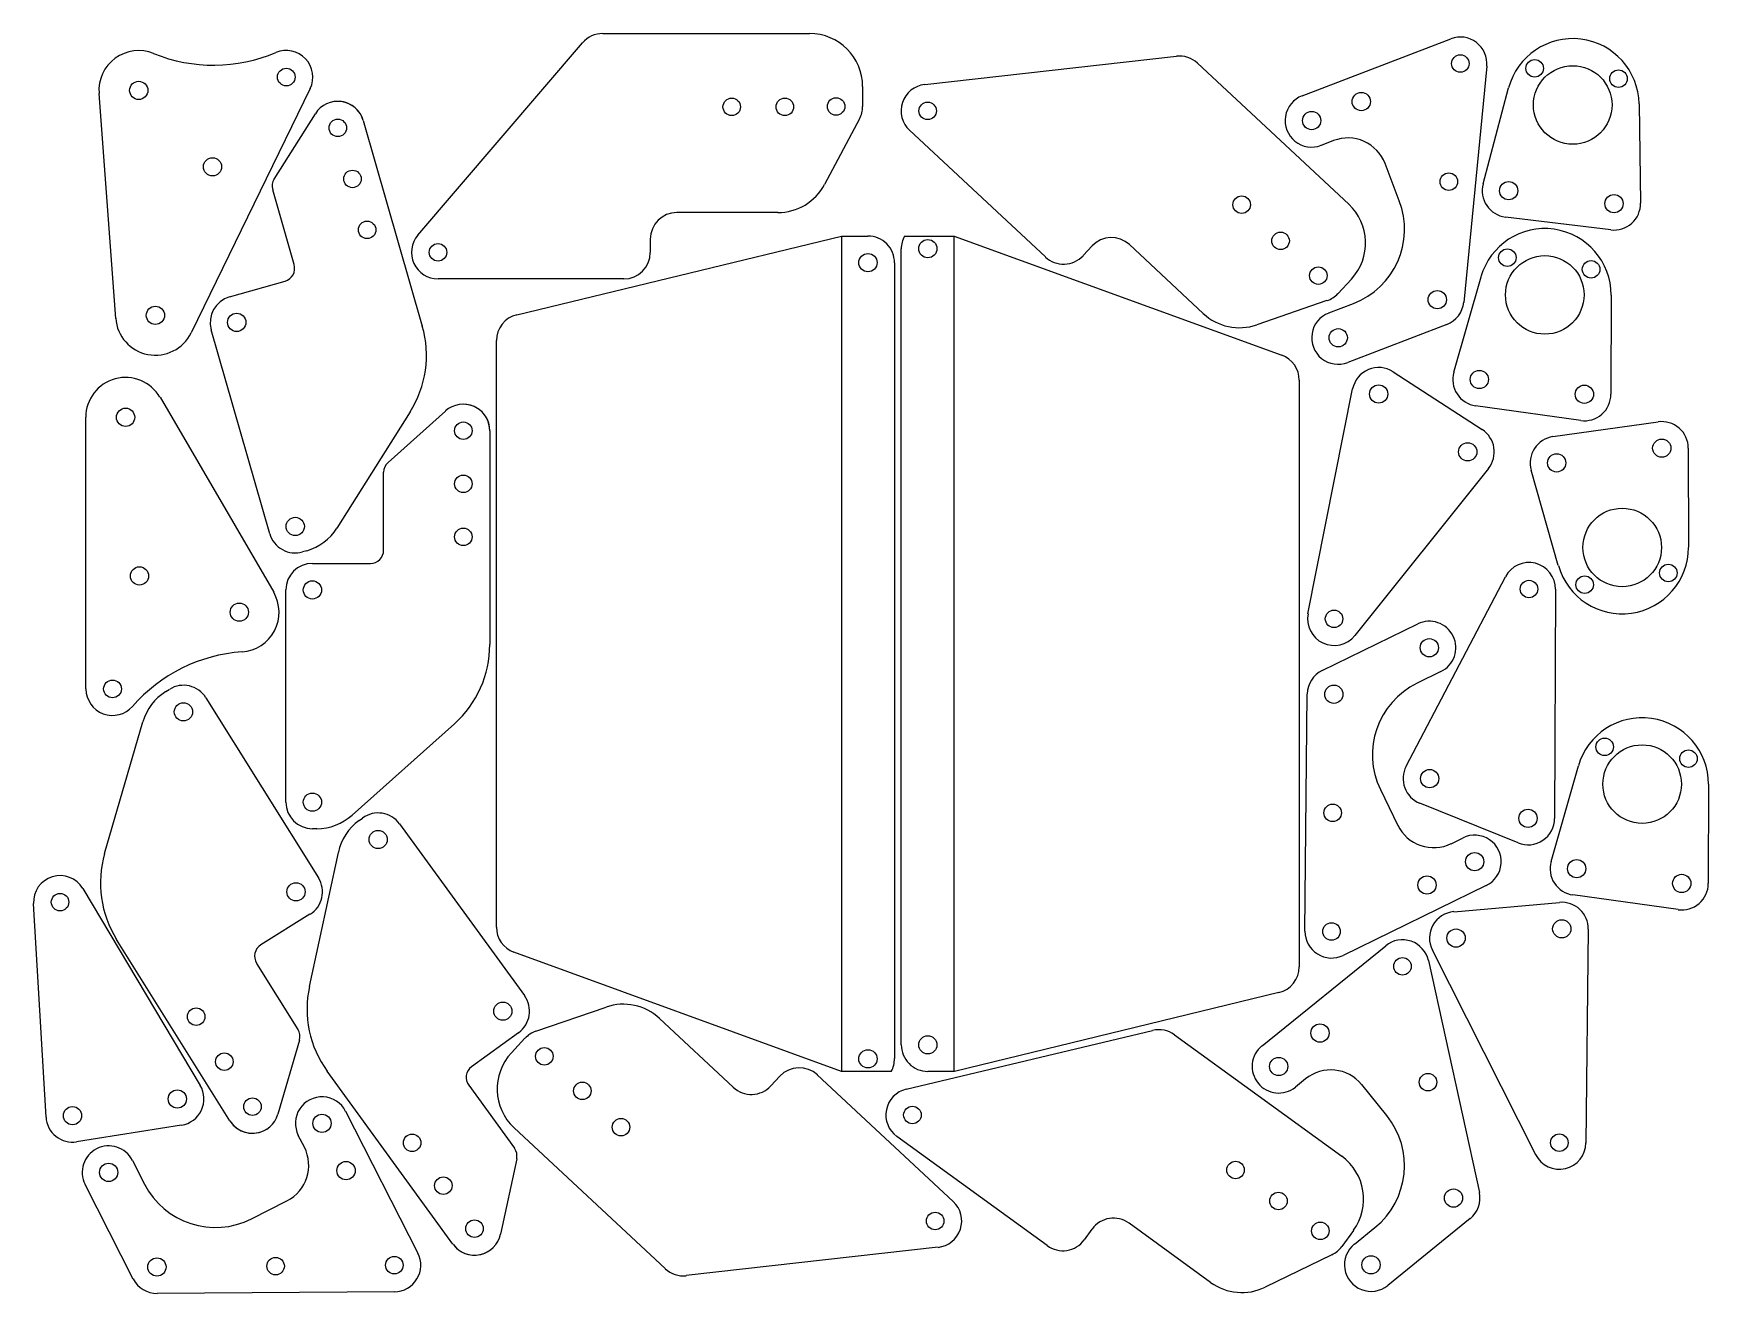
# Model space of a CAD drawing. Header units: inches. Extents: x 2.5 to 18.3, y 3.9 to 15.7.
import ezdxf

# ---------------------------------------------------------------- set-up
doc = ezdxf.new("R2010")
doc.units = ezdxf.units.IN
doc.header["$MEASUREMENT"] = 0
doc.layers.get('0').update_dxf_attribs({"color": 1, "lineweight": 25, "true_color": 0xff0000})

msp = doc.modelspace()

# ---------------------------------------------------------------- linework, layer by layer
at = {"color": 7}
for p, q in [((6.094, 13.828), (7.646, 15.64)), ((7.836, 15.727), (9.784, 15.727)), ((14.424, 15.14), (15.825, 15.678)), ((10.869, 15.246), (13.24, 15.513)), ((13.439, 15.447), (14.863, 14.119)), ((16.163, 15.42), (15.946, 13.194)), ((3.248, 13.043), (3.091, 15.163)), ((5.08, 15.208), (3.959, 12.907)), ((10.284, 15.227), (10.284, 15.04)), ((16.128, 14.311), (16.369, 15.215)), ((17.598, 15.064), (17.612, 14.129)), ((4.741, 14.356), (5.129, 14.971)), ((5.58, 14.907), (6.136, 12.97)), ((10.254, 14.922), (9.925, 14.305)), ((12.006, 13.622), (10.726, 14.815)), ((14.72, 14.718), (14.604, 14.673)), ((15.339, 14.152), (15.205, 14.502)), ((4.929, 13.55), (4.727, 14.255)), ((9.484, 14.04), (8.534, 14.04)), ((17.332, 13.876), (16.339, 13.998)), ((7.025, 13.076), (10.084, 13.819)), ((8.284, 13.79), (8.284, 13.665)), ((10.084, 13.819), (10.084, 5.947)), ((10.084, 13.819), (10.334, 13.819)), ((10.678, 13.819), (11.147, 13.819)), ((11.147, 5.947), (11.147, 13.819)), ((11.147, 13.819), (14.233, 12.695)), ((13.493, 13.09), (12.798, 13.738)), ((10.648, 6.198), (10.648, 13.697)), ((12.445, 13.725), (12.36, 13.634)), ((8.034, 13.415), (6.284, 13.415)), ((10.584, 13.567), (10.584, 6.069)), ((14.888, 13.413), (14.76, 13.275)), ((15.852, 12.536), (16.109, 13.435)), ((4.319, 13.245), (4.844, 13.395)), ((17.335, 13.263), (17.333, 12.328)), ((14.658, 13.21), (13.996, 12.982)), ((14.674, 13.094), (14.908, 13.183)), ((6.132, 12.985), (6.136, 12.97)), ((15.787, 12.985), (14.854, 12.627)), ((15.787, 12.985), (14.854, 12.627)), ((4.699, 11.013), (4.147, 12.936)), ((6.834, 7.305), (6.834, 12.834)), ((15.281, 12.539), (16.12, 11.995)), ((14.397, 12.461), (14.397, 6.932)), ((14.479, 10.26), (14.9, 12.378)), ((3.666, 12.3), (4.736, 10.463)), ((6.021, 12.161), (5.332, 11.067)), ((5.814, 11.686), (6.355, 12.17)), ((17.048, 12.081), (16.058, 12.22)), ((2.968, 9.551), (2.966, 12.111)), ((16.787, 11.929), (17.777, 12.068)), ((6.772, 11.984), (6.772, 9.969)), ((18.062, 11.821), (18.064, 10.886)), ((5.772, 10.859), (5.772, 11.593)), ((16.179, 11.629), (14.92, 10.055)), ((16.837, 10.713), (16.581, 11.613)), ((5.047, 10.853), (5.008, 10.842)), ((5.101, 10.734), (5.647, 10.734)), ((15.404, 8.822), (16.34, 10.608)), ((4.851, 8.484), (4.851, 10.484)), ((16.811, 10.491), (16.802, 8.331)), ((14.614, 9.726), (15.513, 10.164)), ((14.614, 9.726), (15.513, 10.164)), ((6.772, 9.984), (6.772, 9.969)), ((15.732, 9.715), (15.507, 9.605)), ((3.719, 9.526), (3.753, 9.547)), ((4.098, 9.468), (5.158, 7.771)), ((14.451, 7.267), (14.473, 9.503)), ((3.143, 7.999), (3.504, 9.241)), ((6.438, 9.223), (5.475, 8.361)), ((16.77, 7.926), (17.026, 8.825)), ((15.162, 8.602), (15.326, 8.265)), ((18.252, 8.653), (18.25, 7.718)), ((16.459, 8.1), (15.532, 8.474)), ((5.141, 8.234), (5.101, 8.234)), ((5.54, 8.31), (5.573, 8.334)), ((5.922, 8.279), (7.098, 6.661)), ((15.828, 8.092), (15.94, 8.147)), ((5.072, 6.747), (5.346, 8.011)), ((2.938, 7.67), (4.044, 5.814)), ((16.159, 7.698), (14.811, 7.04)), ((17.966, 7.471), (16.975, 7.61)), ((2.592, 5.516), (2.474, 7.528)), ((5.078, 7.427), (4.615, 7.138)), ((15.852, 7.452), (16.848, 7.539)), ((17.12, 7.287), (17.097, 5.272)), ((3.264, 7.177), (3.256, 7.19)), ((4.324, 5.481), (3.256, 7.19)), ((14.046, 6.187), (15.211, 7.131)), ((4.575, 6.965), (4.964, 6.343)), ((10.084, 5.947), (6.999, 7.07)), ((15.613, 6.991), (16.094, 4.807)), ((16.624, 5.162), (15.651, 7.09)), ((14.206, 6.689), (11.148, 5.947)), ((7.205, 6.325), (7.867, 6.553)), ((7.043, 6.311), (6.601, 5.991)), ((8.371, 6.445), (9.065, 5.797)), ((10.695, 5.779), (13.016, 6.333)), ((4.978, 6.242), (4.776, 5.544)), ((6.976, 6.122), (7.103, 6.259)), ((13.221, 6.292), (14.797, 5.147)), ((5.25, 5.936), (5.241, 5.948)), ((6.425, 4.318), (5.241, 5.948)), ((9.419, 5.81), (9.504, 5.901)), ((9.857, 5.913), (11.137, 4.72)), ((10.554, 5.947), (10.084, 5.947)), ((11.148, 5.947), (10.898, 5.947)), ((14.457, 5.877), (14.36, 5.799)), ((6.573, 5.816), (7.004, 5.222)), ((15.221, 5.53), (14.985, 5.822)), ((5.414, 5.571), (6.095, 4.234)), ((3.868, 5.44), (2.88, 5.283)), ((8.425, 4.088), (7, 5.416)), ((5.025, 5.232), (4.968, 5.344)), ((12.022, 4.305), (10.606, 5.333)), ((3.405, 5.108), (3.518, 4.885)), ((7.025, 5.122), (6.872, 4.412)), ((3.413, 3.99), (2.959, 4.881)), ((3.413, 3.99), (2.959, 4.881)), ((4.527, 4.558), (4.861, 4.728)), ((12.444, 4.461), (12.371, 4.36)), ((13.562, 3.958), (12.794, 4.517)), ((14.907, 4.449), (14.797, 4.297)), ((14.916, 4.318), (15.11, 4.476)), ((16.008, 4.559), (15.23, 3.93)), ((16.008, 4.559), (15.23, 3.93)), ((10.995, 4.289), (8.623, 4.022)), ((14.704, 4.219), (14.075, 3.913)), ((5.874, 3.871), (3.638, 3.854))]:
    msp.add_line(p, q, dxfattribs=at)
for centre, radius in [((15.914, 15.444), 0.0825), ((16.614, 15.399), 0.0825), ((4.855, 15.317), 0.0835), ((16.973, 15.054), 0.37), ((17.404, 15.302), 0.0825), ((3.465, 15.191), 0.086), ((14.981, 15.086), 0.086), ((9.051, 15.036), 0.0825), ((9.551, 15.036), 0.0825), ((10.034, 15.04), 0.0825), ((10.897, 14.998), 0.0825), ((14.514, 14.907), 0.086), ((5.34, 14.838), 0.0825), ((4.16, 14.471), 0.086), ((5.478, 14.357), 0.0825), ((15.806, 14.331), 0.0825), ((16.37, 14.246), 0.086), ((17.362, 14.124), 0.086), ((13.855, 14.114), 0.0825), ((5.616, 13.877), 0.0825), ((6.284, 13.665), 0.0825), ((10.898, 13.7), 0.086), ((14.221, 13.773), 0.0825), ((10.334, 13.568), 0.086), ((16.357, 13.615), 0.0825), ((16.71, 13.264), 0.37), ((17.146, 13.505), 0.0825), ((14.577, 13.446), 0.0825), ((15.697, 13.219), 0.086), ((3.622, 13.071), 0.086), ((4.388, 13.005), 0.086), ((14.764, 12.86), 0.086), ((16.093, 12.467), 0.086), ((15.145, 12.33), 0.086), ((17.083, 12.328), 0.086), ((3.341, 12.111), 0.086), ((6.522, 11.984), 0.0825), ((15.984, 11.785), 0.086), ((17.812, 11.82), 0.086), ((16.822, 11.681), 0.086), ((6.522, 11.484), 0.0825), ((17.439, 10.884), 0.37), ((4.939, 11.082), 0.086), ((6.522, 10.984), 0.0825), ((3.472, 10.616), 0.086), ((16.561, 10.492), 0.0825), ((17.086, 10.533), 0.0825), ((17.874, 10.644), 0.0825), ((5.101, 10.484), 0.086), ((4.412, 10.274), 0.086), ((14.725, 10.211), 0.0825), ((15.622, 9.939), 0.086), ((3.218, 9.551), 0.0835), ((14.723, 9.501), 0.086), ((3.886, 9.335), 0.086), ((17.274, 9.005), 0.0825), ((17.627, 8.654), 0.37), ((18.063, 8.894), 0.0825), ((15.625, 8.706), 0.086), ((5.101, 8.484), 0.086), ((14.712, 8.383), 0.0825), ((16.552, 8.332), 0.086), ((5.72, 8.132), 0.086), ((16.049, 7.923), 0.086), ((17.01, 7.857), 0.086), ((15.6, 7.703), 0.086), ((18, 7.718), 0.086), ((2.724, 7.542), 0.0825), ((4.946, 7.639), 0.086), ((14.701, 7.265), 0.0825), ((15.874, 7.203), 0.086), ((16.87, 7.29), 0.086), ((15.369, 6.937), 0.0825), ((4.006, 6.462), 0.0825), ((6.895, 6.514), 0.086), ((14.592, 6.308), 0.086), ((7.286, 6.089), 0.0825), ((10.898, 6.197), 0.086), ((4.271, 6.038), 0.0825), ((10.334, 6.065), 0.086), ((14.203, 5.993), 0.086), ((7.643, 5.763), 0.0825), ((15.61, 5.845), 0.0825), ((3.829, 5.687), 0.086), ((4.536, 5.614), 0.0825), ((2.841, 5.53), 0.086), ((5.191, 5.457), 0.086), ((10.753, 5.536), 0.0825), ((8.008, 5.421), 0.0825), ((6.04, 5.274), 0.0825), ((16.847, 5.275), 0.0825), ((3.182, 4.995), 0.086), ((5.418, 5.012), 0.086), ((13.797, 5.018), 0.0825), ((6.334, 4.87), 0.0825), ((14.201, 4.725), 0.0825), ((15.85, 4.753), 0.086), ((10.967, 4.537), 0.0825), ((6.628, 4.465), 0.0825), ((14.595, 4.444), 0.0825), ((3.636, 4.104), 0.086), ((4.754, 4.112), 0.0825), ((5.872, 4.121), 0.0825), ((15.073, 4.124), 0.086)]:
    msp.add_circle(centre, radius, dxfattribs=at)
for centre, radius, start, end in [((7.836, 15.477), 0.25, 90.0052, 139.4226), ((9.784, 15.227), 0.5, 360, 90), ((15.914, 15.444), 0.25, 354.438, 111.0031), ((16.973, 15.054), 0.625, 0.9036, 165.1047), ((3.465, 15.191), 0.375, 68.0146, 184.2386), ((4.17, 16.938), 1.509, 248.0174, 292.9073), ((4.855, 15.317), 0.25, 334.0339, 112.9026), ((13.268, 15.265), 0.25, 47.0036, 96.4211), ((10.897, 14.998), 0.25, 96.4095, 226.9919), ((5.34, 14.838), 0.25, 15.9974, 147.8063), ((5.34, 14.838), 0.25, 15.9998, 106.0001), ((10.051, 15.036), 0.233, 330.895, 1.0326), ((14.514, 14.907), 0.25, 110.9784, 291.0028), ((14.855, 14.368), 0.375, 21.0013, 111.0014), ((4.847, 14.29), 0.125, 147.854, 196.0445), ((9.484, 14.54), 0.5, 269.998, 331.9257), ((16.37, 14.246), 0.25, 165.0987, 262.9979), ((14.522, 13.754), 0.5, 316.9937, 46.9936), ((14.639, 13.883), 0.75, 291.0013, 21.0013), ((17.362, 14.125), 0.25, 262.9979, 0.8975), ((8.534, 13.79), 0.25, 90, 180), ((16.71, 13.264), 0.625, 359.9003, 164.1013), ((6.284, 13.665), 0.25, 139.4117, 269.9941), ((10.334, 13.568), 0.25, 359.749, 89.9995), ((10.898, 13.7), 0.25, 151.6315, 180.7167), ((12.628, 13.555), 0.25, 47.0101, 137.0101), ((8.034, 13.665), 0.25, 270, 0), ((12.177, 13.804), 0.25, 226.9938, 316.9941), ((4.809, 13.515), 0.125, 285.9989, 15.9989), ((14.587, 13.432), 0.233, 287.8875, 318.0256), ((4.388, 13.005), 0.25, 105.9989, 195.9989), ((15.697, 13.219), 0.25, 291.0116, 354.4465), ((3.622, 13.071), 0.375, 184.2354, 334.0324), ((5.175, 12.694), 1, 327.8081, 15.9992), ((7.084, 12.834), 0.25, 103.6513, 180.0134), ((13.834, 13.455), 0.5, 226.9991, 288.9265), ((14.764, 12.86), 0.25, 111.0012, 291.0015), ((14.147, 12.461), 0.25, 0.0033, 70.0037), ((3.341, 12.111), 0.375, 30.2316, 180.0288), ((15.145, 12.33), 0.25, 56.9979, 168.7741), ((16.093, 12.467), 0.25, 164.1043, 262.0033), ((17.083, 12.328), 0.25, 261.996, 359.8956), ((6.522, 11.984), 0.25, 0.007, 131.8156), ((6.522, 11.984), 0.25, 0, 90), ((15.984, 11.785), 0.25, 321.3345, 56.9902), ((17.812, 11.82), 0.25, 0.0928, 97.9927), ((16.822, 11.681), 0.25, 98.0093, 195.9086), ((5.897, 11.593), 0.125, 131.7996, 179.9906), ((4.909, 11.333), 0.5, 286.0072, 327.8161), ((4.939, 11.082), 0.25, 196.0067, 286.0069), ((5.101, 10.484), 0.25, 90, 180), ((5.647, 10.859), 0.125, 270, 0), ((16.561, 10.492), 0.25, 359.7794, 152.3484), ((17.439, 10.884), 0.625, 195.8986, 0.0998), ((4.412, 10.274), 0.375, 274.015, 30.2391), ((14.725, 10.211), 0.25, 168.7805, 321.3496), ((15.622, 9.939), 0.25, 295.991, 115.991), ((5.772, 9.969), 1, 311.8066, 359.9977), ((4.544, 8.395), 1.509, 94.0156, 138.9055), ((14.723, 9.501), 0.25, 115.9951, 179.4303), ((3.218, 9.551), 0.25, 180.0325, 318.9012), ((3.984, 9.102), 0.5, 122.0009, 163.8097), ((3.886, 9.335), 0.25, 31.9896, 121.9896), ((15.836, 8.931), 0.75, 116.0013, 206.0013), ((17.627, 8.654), 0.625, 359.8995, 164.1008), ((15.625, 8.706), 0.25, 152.3483, 248.0037), ((5.101, 8.484), 0.25, 180, 270), ((5.72, 8.132), 0.25, 36.0013, 126.0012), ((5.141, 8.734), 0.5, 269.9994, 311.8082), ((5.834, 7.906), 0.5, 126.0112, 167.8199), ((15.663, 8.43), 0.375, 205.9979, 295.9981), ((16.552, 8.332), 0.25, 248.0133, 359.7891), ((16.049, 7.923), 0.25, 296.0013, 116.0013), ((4.104, 7.72), 1, 163.8093, 212.0004), ((17.01, 7.857), 0.25, 164.0997, 261.999), ((2.724, 7.542), 0.25, 30.7775, 183.3464), ((4.946, 7.639), 0.25, 302.0017, 32.0017), ((18, 7.718), 0.25, 261.996, 359.8956), ((15.874, 7.203), 0.25, 95.0023, 206.7783), ((16.87, 7.29), 0.25, 359.338, 94.9932), ((7.084, 7.305), 0.25, 180.0035, 250.0035), ((14.701, 7.265), 0.25, 179.4436, 296.0088), ((4.681, 7.032), 0.125, 121.986, 211.9859), ((15.369, 6.937), 0.25, 12.4261, 128.9912), ((14.147, 6.932), 0.25, 283.6397, 0.0021), ((6.05, 6.536), 1, 167.8075, 215.9987), ((6.896, 6.514), 0.25, 306.0013, 36.0012), ((8.03, 6.08), 0.5, 46.999, 108.9266), ((4.858, 6.277), 0.125, 343.7883, 31.9797), ((7.277, 6.103), 0.233, 107.848, 137.9859), ((13.074, 6.089), 0.25, 54.0081, 103.4257), ((10.898, 6.197), 0.25, 179.749, 269.9994), ((14.203, 5.993), 0.25, 129.004, 308.9813), ((7.341, 5.781), 0.5, 137.002, 227.002), ((10.334, 6.065), 0.25, 331.6424, 0.7276), ((6.674, 5.889), 0.125, 125.9852, 215.9853), ((9.687, 5.731), 0.25, 46.9939, 136.9939), ((14.693, 5.586), 0.375, 38.9927, 128.9927), ((3.829, 5.687), 0.25, 278.9956, 30.7716), ((5.191, 5.457), 0.25, 26.9733, 207.0076), ((9.236, 5.98), 0.25, 227.0101, 317.0101), ((10.753, 5.536), 0.25, 103.4085, 233.9915), ((4.536, 5.614), 0.25, 212.0038, 343.8125), ((14.638, 5.059), 0.75, 308.9981, 38.9981), ((2.841, 5.53), 0.25, 183.341, 278.9964), ((4.536, 5.614), 0.25, 212, 302), ((3.182, 4.995), 0.25, 27.0168, 206.9846), ((4.691, 5.062), 0.375, 296.9989, 26.9989), ((6.903, 5.149), 0.125, 347.7757, 35.9669), ((16.847, 5.275), 0.25, 206.7792, 359.348), ((14.503, 4.743), 0.5, 324.0068, 54.0067), ((4.187, 5.226), 0.75, 207.0041, 297.0041), ((15.85, 4.753), 0.25, 308.9997, 12.4346), ((10.967, 4.537), 0.25, 276.4135, 46.9958), ((12.647, 4.314), 0.25, 53.9988, 143.9987), ((6.628, 4.465), 0.25, 216.0037, 347.8124), ((6.628, 4.465), 0.25, 216, 306.0001), ((12.169, 4.507), 0.25, 233.9987, 323.9988), ((14.606, 4.431), 0.233, 294.912, 325.0501), ((15.073, 4.124), 0.25, 128.9955, 309.0221), ((5.872, 4.121), 0.25, 270.4418, 27.0069), ((3.636, 4.104), 0.25, 207.0048, 270.4398), ((8.595, 4.27), 0.25, 226.995, 276.4126), ((13.856, 4.363), 0.5, 234.0081, 295.9357)]:
    msp.add_arc(centre, radius, start, end, dxfattribs=at)

doc.saveas('drawing.dxf')
